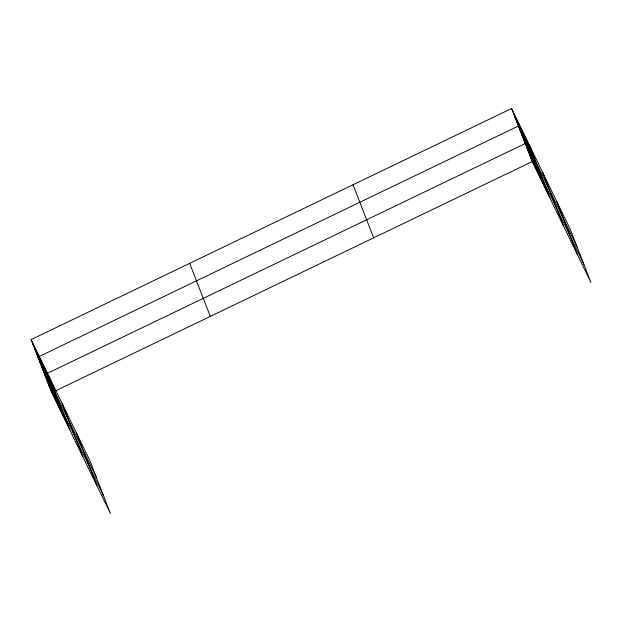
<?xml version="1.0" encoding="UTF-8"?>
<svg xmlns="http://www.w3.org/2000/svg" width="622" height="622" viewBox="0 0 622 622"><rect width="100%" height="100%" fill="white"/><g stroke="black" fill="none" stroke-linecap="round" stroke-linejoin="round"><path stroke-width="0.93" d="M31.1 339.604L89.77 460.435L110.405 513.484L51.735 392.661L31.1 339.604L511.595 108.516L570.265 229.339L590.9 282.396L532.23 161.565L511.595 108.516M51.735 392.661L532.23 161.565M513.298 112.893L530.908 149.156M515 117.27L532.611 153.533M516.703 121.64L534.314 157.91M577.076 246.848L518.406 126.017L37.911 357.114L96.581 477.937M520.109 130.395L537.719 166.665M521.811 134.772L539.422 171.042M523.514 139.149L541.124 175.42M583.887 264.358L525.217 143.526L44.722 374.623L103.392 495.446M526.616 147.134L544.227 183.404M528.024 150.742L545.634 187.012M529.423 154.349L547.033 190.62M530.83 157.957L548.441 194.227M32.803 343.982L50.413 380.252M34.505 348.359L52.116 384.629M36.208 352.736L53.819 389.007M39.614 361.491L57.224 397.761M41.316 365.868L58.927 402.139M43.019 370.245L60.629 406.516M46.121 378.23L63.732 414.501M47.529 381.838L65.139 418.108M48.928 385.446L66.538 421.716M50.335 389.053L67.946 425.324M556.713 201.435L577.348 254.491M542.757 172.683L563.392 225.739M529.205 144.778L549.84 197.835M353.032 184.773L373.666 237.829M189.663 263.347L210.298 316.404M76.218 432.531L96.853 485.58M62.262 403.779L82.897 456.836M48.71 375.875L69.345 428.931"/></g></svg>
